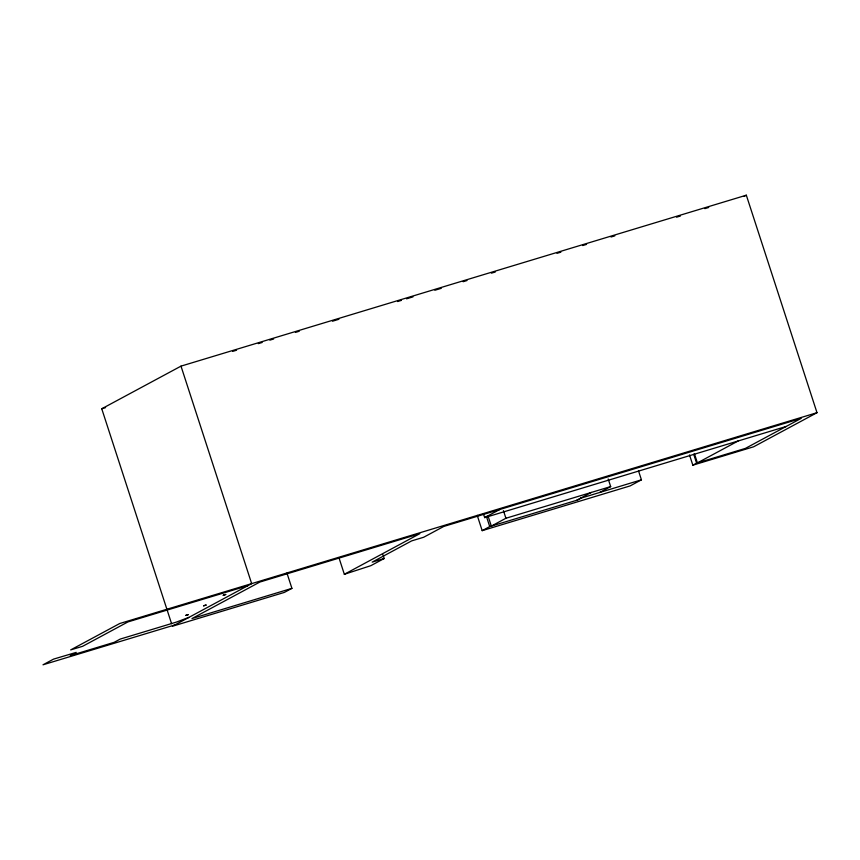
<?xml version="1.0" encoding="UTF-8"?>
<svg xmlns="http://www.w3.org/2000/svg" width="860" height="860" viewBox="0 0 860 860"><rect width="100%" height="100%" fill="white"/><g stroke="black" fill="none" stroke-linecap="round" stroke-linejoin="round"><path stroke-width="1.29" d="M171.591 623.715L101.749 408.769L180.998 366.134L746.329 195.198L817 412.692L753.607 446.802L692.837 465.174L689.516 454.962M743.986 196.456L746.329 195.198M286.939 573.029L291.916 588.358L284.37 592.411L172.419 626.263L251.668 583.628L180.998 366.134M338.947 557.678L344.344 574.287L419.809 533.673L259.881 582.037L191.963 618.576L291.916 588.358M382.937 554.689L384.183 558.505L370.843 565.676L344.344 574.287M483.438 513.796L484.674 517.623L499.778 509.496M477.225 515.376L482.18 530.652L489.727 526.589L577.683 499.993L581.457 497.962M608.203 478.977L610.675 486.588L505.916 518.258L491.329 526.105L488.039 515.968M576.684 500.294L591.271 492.447M599.732 492.468L610.675 486.588M638.529 470.893L641.431 479.826L630.111 485.921L482.18 530.652M692.837 465.174L696.611 463.153L745.383 448.404L801.23 418.358L443.803 526.428L423.679 537.253L411.682 540.875L372.187 562.128L384.183 558.505M738.159 440.976L697.406 462.906L694.504 453.972M188.899 617.394L176.225 622.145L120.228 639.077L114.197 642.323L70.219 655.621L76.25 652.375L53.567 659.115L43 664.801L174.935 624.908M232.716 351.385L236.554 350.224M258.301 343.645L262.139 342.484M269.814 340.162L273.652 339.001M295.41 332.422L299.248 331.261M332.508 321.21L338.904 319.275M397.556 301.537L401.416 300.377M406.554 298.818L412.983 296.872M434.848 290.261L441.277 288.326M463.131 281.714L466.991 280.543M491.415 273.157L495.274 271.997M556.99 253.334L560.849 252.173M582.704 245.562L586.563 244.391M610.987 237.005L614.846 235.844M676.562 217.182L680.421 216.01M704.845 208.625L708.704 207.464M101.749 408.769L105.587 407.608M817 412.692L119.723 623.521L70.67 649.913L82.668 646.29L127.946 621.92L247.895 585.66M484.674 517.623L786.137 426.474M580.328 498.338L641.431 479.826M693.708 454.209L696.611 463.153M503.444 510.646L505.916 518.258M486.416 516.409L489.727 526.589M185.706 615.438L188.211 614.653L185.706 615.438M203.583 605.816L206.088 605.042L203.583 605.816M223.224 595.249L225.728 594.475L223.224 595.249"/></g></svg>
